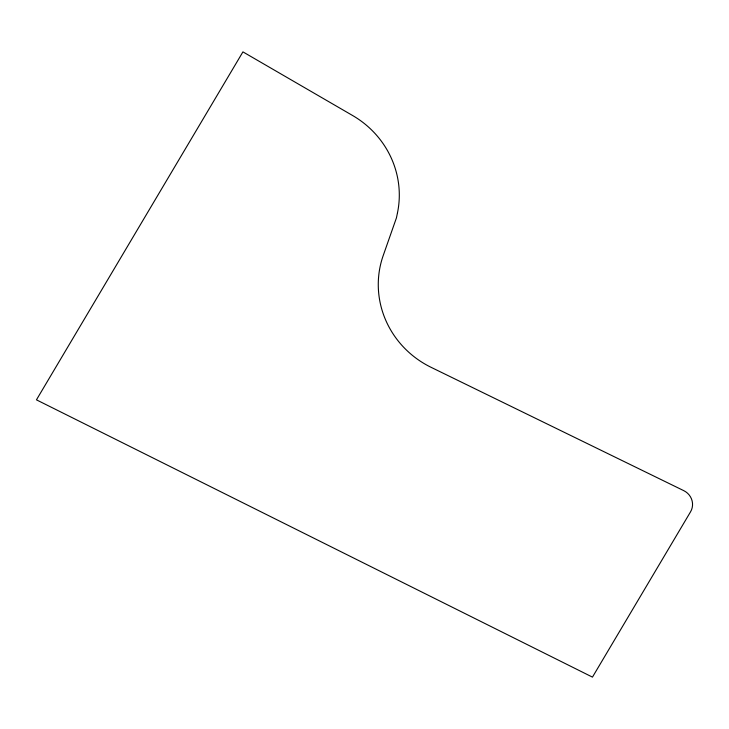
<?xml version="1.0" encoding="UTF-8"?>
<svg xmlns="http://www.w3.org/2000/svg" width="729" height="729" viewBox="0 0 729 729"><rect width="100%" height="100%" fill="white"/><g stroke="black" fill="none" stroke-linecap="round" stroke-linejoin="round"><path stroke-width="1.09" d="M397.515 212.649L396.439 217.871L383.19 255.615A93.02 89.849 22.2 0 0 431.039 367.298L683.766 490.653A15.5 14.972 22.2 0 1 690.527 511.858L592.458 677.123L36.45 399.838L242.93 51.877L352.617 115.519A93.02 89.849 22.2 0 1 397.515 212.649"/></g></svg>
